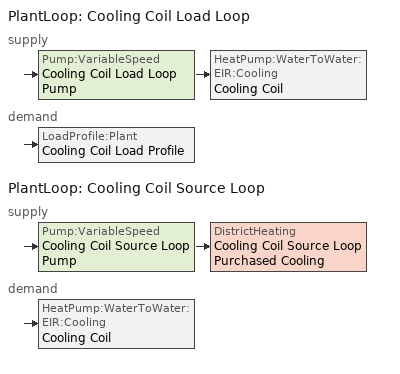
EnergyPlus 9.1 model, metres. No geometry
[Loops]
PlantLoop 'Cooling Coil Load Loop'
 supply: Pump:VariableSpeed 'Cooling Coil Load Loop Pump' > HeatPump:WaterToWater:EIR:Cooling 'Cooling Coil'
 demand: LoadProfile:Plant 'Cooling Coil Load Profile'
PlantLoop 'Cooling Coil Source Loop'
 supply: Pump:VariableSpeed 'Cooling Coil Source Loop Pump' > DistrictHeating 'Cooling Coil Source Loop Purchased Cooling'
 demand: HeatPump:WaterToWater:EIR:Cooling 'Cooling Coil'
[Building]
Plant Load Profile Example: North Axis {deg}=0; Terrain=Suburbs; Loads Convergence Tolerance Value=0.04; Temperature Convergence Tolerance Value {deltaC}=0.04; Solar Distribution=FullInteriorAndExterior; Maximum Number of Warmup Days=25; Minimum Number of Warmup Days=6
[Site:Location]
Chicago: Latitude {deg}=42; Longitude {deg}=-87.88; Time Zone {hr}=-6; Elevation {m}=190
[SizingPeriod:DesignDay]
Chicago Summer 1%: Month=7; Day of Month=21; Day Type=SummerDesignDay; Maximum Dry-Bulb Temperature {C}=31.5; Daily Dry-Bulb Temperature Range {deltaC}=10.7; Humidity Condition Type=Wetbulb; Wetbulb or DewPoint at Maximum Dry-Bulb {C}=23; Barometric Pressure {Pa}=99063; Wind Speed {m/s}=5.3; Wind Direction {deg}=230; Sky Clearness=1
[PlantLoop] Fluid Type=WATER; Maximum Loop Temperature {C}=100; Minimum Loop Temperature {C}=3; Maximum Loop Flow Rate {m3/s}=0.003; Minimum Loop Flow Rate {m3/s}=0; Plant Loop Volume {m3}=1; Load Distribution Scheme=Optimal
Name | Plant Equipment Operation Scheme
Cooling Coil Load Loop | Cooling Coil Load Loop Operation
Cooling Coil Source Loop | Cooling Coil Source Loop Operation
[SetpointManager:Scheduled] Control Variable=Temperature
Name | Schedule | Setpoint Node or NodeList
Cooling Coil Load Loop Setpoint Manager | Cooling Coil Load Loop Setpoint Temperature Schedule | Cooling Coil Load Loop Supply Outlet Node
Cooling Coil Source Loop Setpoint Manager | Cooling Coil Source Loop Setpoint Temperature Schedule | Cooling Coil Source Loop Supply Outlet Node
[PlantEquipmentOperationSchemes] Control Scheme 1 Schedule=AlwaysOnSchedule
Name | Control Scheme 1
Cooling Coil Load Loop Operation | Cooling Coil Load Loop Cooling Operation
Cooling Coil Source Loop Operation | Cooling Coil Source Loop Cooling Operation
[PlantEquipmentOperation:CoolingLoad] Load Range 1 Lower Limit {W}=0
Name | Load Range 1 Upper Limit {W} | Range 1 Equipment List
Cooling Coil Load Loop Cooling Operation | 10000000 | Cooling Coil Load Loop Cooling Equipment
Cooling Coil Source Loop Cooling Operation | 1000000000 | Cooling Coil Source Loop Cooling Equipment
[PlantEquipmentList]
Cooling Coil Load Loop Cooling Equipment: Cooling Coil
Cooling Coil Source Loop Cooling Equipment: Cooling Coil Source Loop Purchased Cooling
[Pump:VariableSpeed] Design Maximum Flow Rate {m3/s}=0.005; Motor Efficiency=0.87; Fraction of Motor Inefficiencies to Fluid Stream=0; Coefficient 1 of the Part Load Performance Curve=0; Coefficient 2 of the Part Load Performance Curve=1; Coefficient 3 of the Part Load Performance Curve=0; Coefficient 4 of the Part Load Performance Curve=0; Design Minimum Flow Rate {m3/s}=0
Name | Design Pump Head {Pa} | Design Power Consumption {W} | Pump Control Type
Cooling Coil Load Loop Pump | 300000 | 2250 | INTERMITTENT
Cooling Coil Source Loop Pump | 30000 | 225 | Intermittent
[HeatPump:WaterToWater:EIR:Cooling]
Cooling Coil: Load Side Design Volume Flow Rate {m3/s}=0.003; Source Side Design Volume Flow Rate {m3/s}=0.003; Reference Capacity=32000; Reference COP=3.5; Reference Leaving Load Side Water Temperature=25.56; Reference Entering Source Side Fluid Temperature=42; Heating Capacity Function of Temperature Curve=CapCurveFuncTemp; Electric Input to Heating Output Ratio Function of Temperature Curve=EIRCurveFuncTemp; Electric Input to Heating Output Ratio Function of Part Load Ratio Curve=EIRCurveFuncPLR
[LoadProfile:Plant]
Cooling Coil Load Profile: Load Schedule=Cooling Coil Load Profile Load Schedule; Peak Flow Rate {m3/s}=0.002; Flow Rate Fraction Schedule=Cooling Coil Load Profile Flow Frac Schedule
[DistrictHeating]
Cooling Coil Source Loop Purchased Cooling: Nominal Capacity {W}=100000000
[Schedule:Constant]
Name | Value
Cooling Coil Load Loop Setpoint Temperature Schedule | 17.2
Cooling Coil Source Loop Setpoint Temperature Schedule | 24.5
AlwaysOnSchedule; Cooling Coil Load Profile Flow Frac Schedule | 1
[Schedule:Compact]
Cooling Coil Load Profile Load Schedule: THROUGH: 12/31, FOR: AllDays, UNTIL: 4:00, 0, UNTIL: 8:00, -12000, UNTIL: 9:00, -24000, UNTIL: 12:00, -8000, UNTIL: 24:00, -2000
[Curve:Biquadratic] Minimum Value of x=5; Maximum Value of x=10; Minimum Value of y=24; Maximum Value of y=35; Input Unit Type for X=Temperature; Input Unit Type for Y=Temperature; Output Unit Type=Dimensionless
Name | Coefficient1 Constant | Coefficient2 x | Coefficient3 x**2 | Coefficient4 y | Coefficient5 y**2 | Coefficient6 x*y
CapCurveFuncTemp | 0.257896 | 0.0389016 | -0.00021708 | 0.0468684 | -0.00094284 | -0.00034344
EIRCurveFuncTemp | 0.933884 | -0.058212 | 0.00450036 | 0.00243 | 0.000486 | -0.001215
[Curve:Quadratic]
EIRCurveFuncPLR: Coefficient1 Constant=0.222903; Coefficient2 x=0.313387; Coefficient3 x**2=0.46371; Minimum Value of x=0; Maximum Value of x=1
